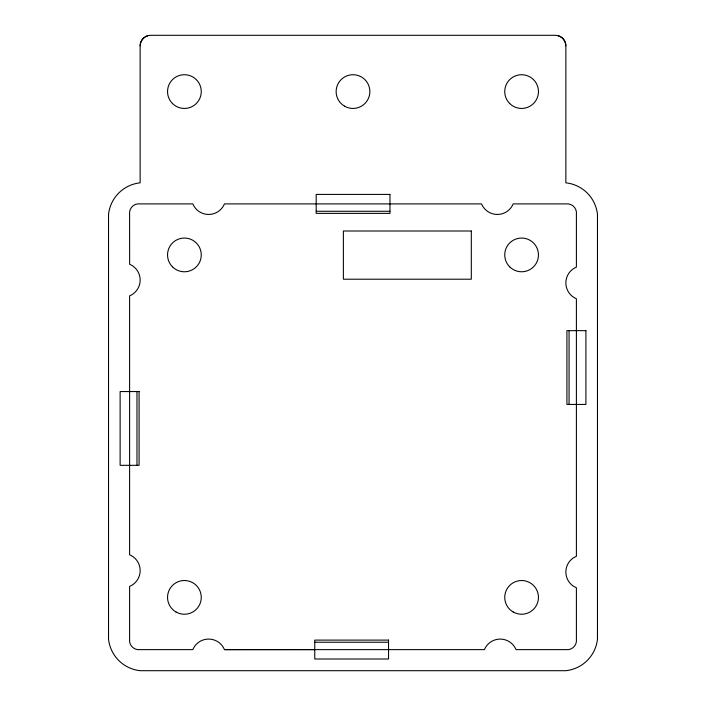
<?xml version="1.0" encoding="UTF-8"?>
<svg xmlns="http://www.w3.org/2000/svg" width="706" height="706" viewBox="0 0 706 706"><rect width="100%" height="100%" fill="white"/><g stroke="black" fill="none" stroke-linecap="round" stroke-linejoin="round"><path stroke-width="1.06" d="M558.049 35.662C562.541 36.888 565.833 41.177 565.859 45.837L565.859 182.828A35.565 35.565 0 0 1 597.47 214.439L597.47 639.089A35.565 35.565 0 0 1 565.859 670.7L140.141 670.7A35.565 35.565 0 0 1 108.53 639.089L108.53 214.439A35.565 35.565 0 0 1 140.141 182.828L140.141 45.837C140.167 41.177 143.459 36.888 147.951 35.662M316.191 211.279L389.959 211.279M314.77 642.239L388.538 642.239M224.446 649.626L484.422 649.626A17.12 17.12 0 0 1 516.033 649.626L565.859 649.626A9.31 9.31 0 0 0 576.396 639.089L576.396 587.789L573.51 586.262A17.068 17.068 0 0 1 573.51 557.793L576.396 556.275L576.396 298.735A17.12 17.12 0 0 1 576.396 267.124L576.396 214.439A9.31 9.31 0 0 0 565.859 203.902L513.174 203.902A17.12 17.12 0 0 1 481.554 203.902L224.446 203.902A17.12 17.12 0 0 1 192.826 203.902L140.141 203.902A9.31 9.31 0 0 0 129.604 214.439L129.639 264.273A17.103 17.103 0 0 1 129.604 295.858L129.604 554.784A17.12 17.12 0 0 1 129.604 586.404L129.604 639.089A9.31 9.31 0 0 0 140.141 649.626L192.826 649.626A17.12 17.12 0 0 1 224.446 649.626L314.77 649.591M569.062 330.655L569.062 404.423M136.982 391.556L136.982 465.325M140.141 45.837A10.537 10.537 0 0 1 150.678 35.3L555.322 35.3A10.537 10.537 0 0 1 565.859 45.837M388.538 640.104L314.77 640.104L314.77 659.007L388.538 659.007L388.538 640.104M389.959 194.415L316.191 194.415L316.191 213.38L389.959 213.38L389.959 194.415M471.308 231.003L343.381 231.003L343.381 279.205L471.308 279.205L471.308 231.003M585.918 330.655L566.918 330.655L566.918 404.423L585.918 404.423L585.918 330.655M139.091 391.556L120.126 391.556L120.126 465.325L139.091 465.325L139.091 391.556M172.476 266.833A16.856 16.856 0 0 0 200.689 259.279A16.856 16.856 0 0 0 180.039 238.628A16.856 16.856 0 0 0 172.476 266.833M509.679 266.833A16.856 16.856 0 0 0 537.884 259.279A16.856 16.856 0 0 0 517.233 238.628A16.856 16.856 0 0 0 509.679 266.833M175.97 611.978A16.856 16.856 0 0 0 201.263 597.382A16.856 16.856 0 0 0 175.97 582.777A16.856 16.856 0 0 0 175.97 611.978M509.679 103.5A16.856 16.856 0 0 0 537.884 95.945A16.856 16.856 0 0 0 517.233 75.295A16.856 16.856 0 0 0 509.679 103.5M344.572 106.182A16.856 16.856 0 0 0 369.856 91.577A16.856 16.856 0 0 0 344.572 76.98A16.856 16.856 0 0 0 344.572 106.182M172.476 103.5A16.856 16.856 0 0 0 200.689 95.945A16.856 16.856 0 0 0 180.039 75.295A16.856 16.856 0 0 0 172.476 103.5M513.174 611.978A16.856 16.856 0 0 0 538.457 597.382A16.856 16.856 0 0 0 513.174 582.777A16.856 16.856 0 0 0 513.174 611.978"/></g></svg>
